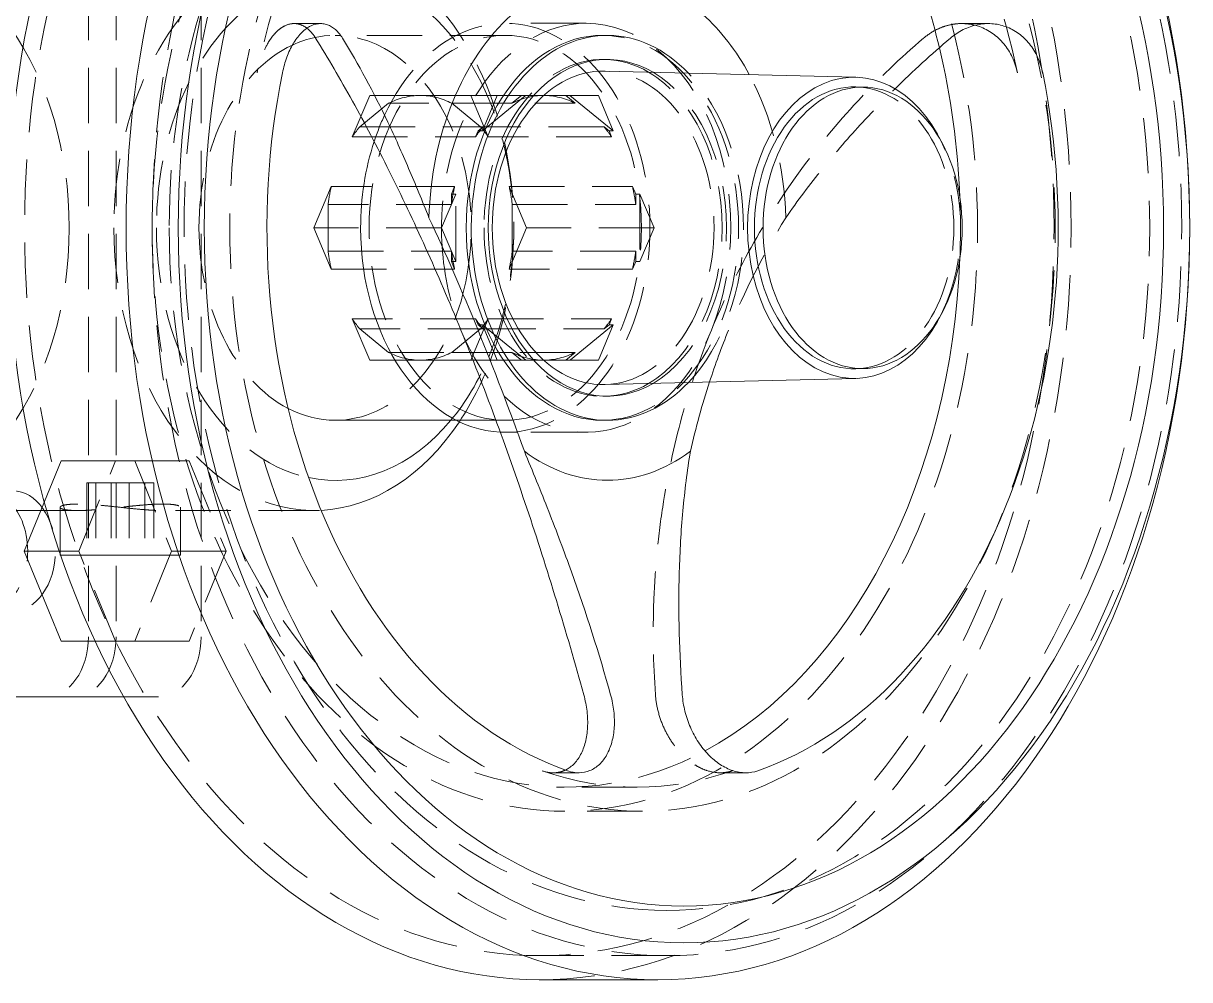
# Model space of a CAD drawing. Header units: millimetres. Extents: x -46397 to 283259, y -8690 to 23983.
# Drawn here: x 128397.1 to 128502.4, y 6666.2 to 6752.6 of the extents above; entities that cross this region are included whole.
import ezdxf

# ---------------------------------------------------------------- set-up
doc = ezdxf.new("R2010")
doc.units = ezdxf.units.MM
doc.linetypes.add('HIDDENX2', pattern=[0.75, 0.5, -0.25])

# ---------------------------------------------------------------- blocks, each defined once
blk = doc.blocks.new('q kjekjas ad')
at = {"color": 1, "linetype": 'HIDDENX2', "lineweight": 0, "ltscale": 10, "extrusion": (0, 1, 0)}
for p, q in [((-4345.15820148043, 1523.470771805252), (-4345.157859513944, 1449.55772832653)), ((-4342.660269916436, 1523.470794919143), (-4342.65992794995, 1449.557751440414)), ((-4334.974326642609, 1523.470866038791), (-4334.973984676151, 1449.557822560062)), ((-4326.571559176198, 1504.97176214397), (-4324.175213789596, 1504.971784317859)), ((-4300.191061297199, 1504.993204392238), (-4307.497079439374, 1504.993136788107)), ((-4266.260389797157, 1504.971762143839), (-4263.864041710884, 1504.97178431775)), ((-4322.373748560727, 1503.906042609335), (-4322.868955929182, 1503.906038027082)), ((-4307.497069381556, 1503.906180266385), (-4322.373651554983, 1503.906042610237)), ((-4298.273917337297, 1501.732352566527), (-4298.658214500989, 1501.732349010541)), ((-4319.746183032898, 1498.471326538383), (-4321.322498878842, 1494.734829851324)), ((-4308.217268122185, 1498.471433217856), (-4319.746183032898, 1498.471326538376)), ((-4310.619631063222, 1498.471326538383), (-4319.746183032898, 1498.471326538383)), ((-4304.03828930101, 1498.471429661877), (-4315.182962366176, 1498.471326538122)), ((-4299.090716152481, 1498.471433217856), (-4310.619631063222, 1498.471326538376)), ((-4309.043280642683, 1494.734829851317), (-4310.619631063222, 1498.471326538383)), ((-4309.565793747694, 1495.274890123321), (-4308.217268122185, 1498.471433217856)), ((-4309.565793747694, 1495.274890123328), (-4305.650858775538, 1498.471433217856)), ((-4308.217268122185, 1498.471433217856), (-4305.650858775538, 1498.471433217856)), ((-4306.035155939229, 1498.471429661877), (-4306.898755950417, 1497.766300541749)), ((-4305.650858775538, 1498.471433217856), (-4306.035155939229, 1498.471429661877)), ((-4306.035155939229, 1498.471429661877), (-4302.04142266282, 1498.471429661877)), ((-4302.04142266282, 1498.471429661877), (-4301.657125499129, 1498.471433217856)), ((-4301.177816126932, 1497.766300541749), (-4302.04142266282, 1498.471429661877)), ((-4301.657125499129, 1498.471433217856), (-4299.090716152481, 1498.471433217856)), ((-4301.657125499129, 1498.471433217856), (-4297.742160948692, 1495.274890123328)), ((-4299.090716152481, 1498.471433217856), (-4297.742160948692, 1495.274890123328)), ((-4320.642701713805, 1495.643846962834), (-4318.043373697466, 1497.766197418256)), ((-4306.898755950417, 1497.766300541749), (-4318.043373697466, 1497.766197418256)), ((-4312.322433873953, 1497.766197418256), (-4301.177816126932, 1497.766300541749)), ((-4312.322433873953, 1497.766197418256), (-4309.723086219019, 1495.643846962834)), ((-4320.642701713805, 1495.643846962834), (-4309.498083966784, 1495.643950086327)), ((-4310.177881131793, 1494.734932974825), (-4309.950090911385, 1495.274886567342)), ((-4309.498083966784, 1495.643950086327), (-4309.950090911385, 1495.274886567342)), ((-4309.950090911385, 1495.274886567342), (-4309.565793747694, 1495.274890123321)), ((-4298.578468471998, 1495.643950086327), (-4309.723086219019, 1495.643846962834)), ((-4298.126458112383, 1495.274886567342), (-4298.578468472027, 1495.643950086327)), ((-4297.742160948692, 1495.274890123328), (-4298.126458112383, 1495.274886567349)), ((-4298.126458112383, 1495.274886567342), (-4297.898662895663, 1494.734932974832)), ((-4321.322498878842, 1494.734829851324), (-4310.177881131793, 1494.734932974818)), ((-4297.898662895663, 1494.734932974818), (-4309.043280642683, 1494.734829851324)), ((-4323.213964976487, 1490.251301486234), (-4324.790280822432, 1486.514804799175)), ((-4312.069347229466, 1490.251404609728), (-4323.213964976487, 1490.251301486227)), ((-4312.35852575794, 1489.565936264975), (-4312.069347229466, 1490.25140460972)), ((-4307.151773057994, 1490.251301486227), (-4296.007155310974, 1490.251404609728)), ((-4305.575422637485, 1486.514804799175), (-4307.151773058024, 1490.251301486234)), ((-4296.007155310974, 1490.251404609713), (-4295.717970439669, 1489.565936264975)), ((-4313.261365911691, 1486.514911478655), (-4311.974228594278, 1489.565939820954)), ((-4311.974228594278, 1489.565939820961), (-4312.358525757969, 1489.565936264975)), ((-4312.358525757969, 1489.565936264975), (-4312.358521461341, 1488.63725837809)), ((-4311.974200362456, 1483.463883136355), (-4311.974228594278, 1489.565939820954)), ((-4295.717970439669, 1489.565936264975), (-4295.333673275978, 1489.565939820961)), ((-4295.717966143071, 1488.63725837809), (-4295.717970439669, 1489.565936264975)), ((-4295.333673275978, 1489.565939820961), (-4294.046507726744, 1486.514911478655)), ((-4295.333673275978, 1489.565939820961), (-4295.333645044186, 1483.463883136348)), ((-4312.358521461341, 1488.637258378098), (-4323.503139208362, 1488.637155254597)), ((-4323.503119569825, 1484.392454343761), (-4323.503139208362, 1488.637155254604)), ((-4306.862583890092, 1488.637155254597), (-4295.717966143071, 1488.637258378098)), ((-4306.862583890092, 1488.637155254597), (-4306.862564251525, 1484.392454343753)), ((-4313.261365911691, 1486.514911478655), (-4324.790280822403, 1486.514804799175)), ((-4324.790280822432, 1486.514804799175), (-4323.213930401922, 1482.778308112131)), ((-4311.974200362456, 1483.463883136355), (-4313.26136591172, 1486.514911478655)), ((-4307.151738483401, 1482.778308112131), (-4305.575422637485, 1486.514804799175)), ((-4294.046507726744, 1486.514911478655), (-4305.575422637485, 1486.514804799175)), ((-4294.046507726744, 1486.514911478655), (-4295.333645044186, 1483.463883136348)), ((-4323.503119569825, 1484.392454343753), (-4312.358501822775, 1484.392557467247)), ((-4312.358501822775, 1484.392557467247), (-4312.358497526147, 1483.463879580369)), ((-4295.717946504505, 1484.392557467247), (-4306.862564251525, 1484.392454343753)), ((-4295.717942207877, 1483.463879580362), (-4295.717946504505, 1484.392557467247)), ((-4323.213930401922, 1482.778308112123), (-4312.069312654872, 1482.778411235624)), ((-4312.358497526147, 1483.463879580369), (-4311.974200362456, 1483.463883136355)), ((-4312.069312654872, 1482.778411235609), (-4312.358497526147, 1483.463879580369)), ((-4296.00712073638, 1482.778411235617), (-4307.151738483401, 1482.778308112116)), ((-4295.717942207877, 1483.463879580362), (-4296.00712073638, 1482.778411235609)), ((-4295.333645044186, 1483.463883136355), (-4295.717942207877, 1483.463879580369)), ((-4310.177805070183, 1478.294882870512), (-4321.322422817204, 1478.294779747019)), ((-4321.322422817204, 1478.294779747011), (-4319.746072396665, 1474.558283059974)), ((-4310.61952042699, 1474.558283059974), (-4309.043204581074, 1478.294779747011)), ((-4309.950009853434, 1477.75492927801), (-4310.177805070183, 1478.294882870527)), ((-4309.043204581074, 1478.294779747026), (-4297.898586834053, 1478.294882870519)), ((-4297.898586834024, 1478.294882870527), (-4298.126377054461, 1477.75492927801)), ((-4309.497999493818, 1477.385865759017), (-4320.642617240868, 1477.385762635517)), ((-4318.043269585964, 1475.263412180095), (-4320.642617240868, 1477.385762635517)), ((-4309.723001746082, 1477.385762635524), (-4312.322329762421, 1475.263412180102)), ((-4309.565712689742, 1477.754932833981), (-4309.950009853434, 1477.754929278002)), ((-4309.950009853434, 1477.75492927801), (-4309.497999493818, 1477.385865759017)), ((-4309.723001746082, 1477.385762635517), (-4298.578383999062, 1477.385865759017)), ((-4308.217157485953, 1474.558389739446), (-4309.565712689742, 1477.754932833981)), ((-4305.650748139306, 1474.558389739446), (-4309.565712689742, 1477.754932833981)), ((-4297.74207989077, 1477.754932833988), (-4301.657014862925, 1474.558389739446)), ((-4297.74207989077, 1477.754932833988), (-4299.090605516278, 1474.558389739446)), ((-4298.578383999062, 1477.385865759017), (-4298.126377054461, 1477.75492927801)), ((-4298.126377054461, 1477.75492927801), (-4297.74207989077, 1477.754932833988)), ((-4318.043269585964, 1475.263412180095), (-4306.898651838914, 1475.263515303595)), ((-4301.1777120154, 1475.263515303595), (-4312.322329762421, 1475.263412180095)), ((-4306.898651838914, 1475.263515303595), (-4306.035045302997, 1474.558386183468)), ((-4302.041312026617, 1474.558386183468), (-4301.177712015429, 1475.263515303595)), ((-4308.217157485953, 1474.558389739446), (-4319.746072396665, 1474.558283059967)), ((-4319.746072396665, 1474.558283059974), (-4310.61952042699, 1474.558283059974)), ((-4304.03812334672, 1474.558386183715), (-4315.182796411827, 1474.558283059967)), ((-4299.090605516278, 1474.558389739446), (-4310.61952042699, 1474.558283059967)), ((-4305.650748139306, 1474.558389739446), (-4308.217157485953, 1474.558389739446)), ((-4306.035045302997, 1474.558386183468), (-4305.650748139306, 1474.558389739446)), ((-4302.041312026617, 1474.55838618346), (-4306.035045302997, 1474.55838618346)), ((-4301.657014862925, 1474.558389739446), (-4302.041312026617, 1474.558386183468)), ((-4299.090605516278, 1474.558389739446), (-4301.657014862925, 1474.558389739446)), ((-4298.273635717836, 1471.297569958289), (-4298.657932881528, 1471.297566402303)), ((-4306.395347787271, 1468.036625240929), (-4307.496737472917, 1468.036615049539)), ((-4300.190719330712, 1468.036682653663), (-4306.395261917933, 1468.036625241723)), ((-4342.706214808975, 1465.460041989783), (-4347.625218504196, 1465.459996473212)), ((-4347.625218504225, 1465.459996473204), (-4340.968996376905, 1465.459996473204)), ((-4346.03428815573, 1457.307868076692), (-4342.706214808975, 1465.460041989783)), ((-4342.706214808975, 1465.460041989783), (-4336.049992681656, 1465.460041989783)), ((-4336.049992681656, 1465.460041989783), (-4340.968996376905, 1465.459996473212)), ((-4340.968996376905, 1465.459996473204), (-4337.640847596369, 1457.307822560113)), ((-4336.049992681656, 1465.460041989783), (-4332.721843901119, 1457.307868076692)), ((-4345.306551330083, 1463.47105806147), (-4344.49443586616, 1463.471075841386)), ((-4343.087810620986, 1463.47105806147), (-4345.306551330083, 1463.47105806147)), ((-4345.306551330083, 1463.47105806147), (-4345.30652115657, 1456.949318930994)), ((-4344.49443586616, 1463.471075841393), (-4341.463579693169, 1463.471093621301)), ((-4344.49443586616, 1463.471075841393), (-4344.494405692647, 1456.949336710917)), ((-4340.056954447966, 1463.471075841393), (-4343.087810620986, 1463.471058061477)), ((-4343.087810620986, 1463.47105806147), (-4343.087780447473, 1456.949318930994)), ((-4341.463579693169, 1463.471093621294), (-4341.463549519656, 1456.949354490818)), ((-4341.463579693169, 1463.471093621294), (-4339.244838984072, 1463.471093621294)), ((-4339.244838984072, 1463.471093621294), (-4340.056954447966, 1463.471075841386)), ((-4340.056954447966, 1463.471075841393), (-4340.056924274453, 1456.949336710917)), ((-4339.244838984072, 1463.471093621294), (-4339.244808810559, 1456.949354490818)), ((-4324.790044463036, 1460.971237639125), (-4338.432592242578, 1460.971111401755)), ((-4336.84090232692, 1461.261845018184), (-4336.84088237476, 1456.949361855499)), ((-4342.706139375194, 1449.155694163601), (-4346.03428815573, 1457.307868076692)), ((-4337.640847596369, 1457.307822560113), (-4340.968920943124, 1449.155648647014)), ((-4332.721843901119, 1457.307868076692), (-4337.640847596369, 1457.307822560113)), ((-4332.721843901119, 1457.307868076692), (-4336.049917247874, 1449.155694163594)), ((-4345.30652115657, 1456.949318930994), (-4344.494405692647, 1456.94933671091)), ((-4343.087780447444, 1456.949318930994), (-4345.306521156541, 1456.949318930994)), ((-4344.494405692647, 1456.94933671091), (-4341.463549519656, 1456.949354490825)), ((-4340.056924274453, 1456.94933671091), (-4343.087780447444, 1456.949318930994)), ((-4339.244808810559, 1456.949354490825), (-4341.463549519656, 1456.949354490825)), ((-4339.244808810559, 1456.949354490825), (-4340.056924274453, 1456.94933671091)), ((-4336.049917247874, 1449.155694163601), (-4342.706139375194, 1449.155694163601)), ((-4336.049917247874, 1449.155694163601), (-4340.968920943124, 1449.155648647022)), ((-4303.160058093577, 1437.273977270488), (-4300.86239589515, 1437.273998531244)), ((-4288.065653189668, 1437.273977269986), (-4285.767885508307, 1437.273998531717)), ((-4295.578559803282, 1435.971507937378), (-4302.11628047502, 1435.971447442476)), ((-4295.100630180707, 1433.797599316131), (-4302.116260359326, 1433.797534399026)), ((-4292.893007736711, 1420.754141481935), (-4304.421922647423, 1420.754034802456))]:
    blk.add_line(p, q, dxfattribs=at)
at = {"color": 2, "linetype": 'Continuous', "lineweight": 0, "ltscale": 10, "extrusion": (0, 1, 0)}
for p, q in [((-4322.373651554983, 1503.906042610237), (-4322.373748560727, 1503.906042609335)), ((-4298.273937452963, 1503.90626560997), (-4298.72570627305, 1503.906261429656)), ((-4275.81673443949, 1500.11902560114), (-4298.483364119631, 1500.678431042514)), ((-4275.059100391081, 1499.230497428471), (-4275.827460719214, 1499.249460324791)), ((-4308.869528495736, 1474.558341477968), (-4308.869712919724, 1474.558341476259)), ((-4275.058865075989, 1473.799854719095), (-4275.827225053072, 1473.780877603182)), ((-4275.816482680792, 1472.911312525488), (-4298.483102004422, 1472.351487606007)), ((-4307.496747530735, 1469.123571571254), (-4322.86863407839, 1469.12342933195)), ((-4298.273615602171, 1469.123656914846), (-4298.725384422258, 1469.123652734532)), ((-4306.395261917933, 1468.036625241723), (-4306.395347787271, 1468.036625240929)), ((-4350.953291850979, 1457.307822560113), (-4347.625218504196, 1465.459996473204)), ((-4346.118491737085, 1460.971040282508), (-4364.949098068726, 1460.970866038937)), ((-4347.710467544472, 1461.261789480646), (-4347.710447592341, 1456.949311566314)), ((-4346.03428815573, 1457.307868076692), (-4350.953291850979, 1457.307822560113)), ((-4347.625143070443, 1449.155648647014), (-4350.953291850979, 1457.307822560113)), ((-4342.706139375194, 1449.155694163601), (-4347.625143070443, 1449.155648647022)), ((-4340.968920943124, 1449.155648647014), (-4347.625143070443, 1449.155648647014)), ((-4349.000806006341, 1444.122945717791), (-4401.265220269415, 1444.122945717791)), ((-4346.502874442347, 1444.122968831682), (-4398.767288705421, 1444.122968831682)), ((-4338.81693116852, 1444.123039951337), (-4391.081345431594, 1444.123039951337)), ((-4349.000780861737, 1444.122945717907), (-4358.22391279033, 1444.122860374322)), ((-4338.816906023945, 1444.123039951446), (-4346.502849297744, 1444.122968831791)), ((-4293.709280386713, 1418.58022088516), (-4304.421902531758, 1418.580121759012))]:
    blk.add_line(p, q, dxfattribs=at)
at = {"color": 2, "linetype": 'Continuous', "lineweight": 0, "ltscale": 10}
for centre, major_axis, ratio, start_param, end_param in [((-4304.422531146614, 1486.51490436669), (-0.0006286148537314563, 67.93478260766828), 0.7071067811714504, 1.545626100413426e-15, 1.570789783786929), ((-4293.709909001569, 1486.515003492837), (0.0006286148552983904, -67.93478260767084), 0.707106781171449, -1.570802869802909, 4.712382437376677), ((-4291.356427581137, 1486.515025270099), (0.0005978171597160731, -64.60645726415213), 0.7071067811714491, -1.570802869802909, 4.712382437376677), ((-4291.356427581137, 1486.515025270099), (0.0005670194641337552, -61.27813192063342), 0.7071067811714491, -1.570802869802909, 4.712382437376677), ((-4298.273776527552, 1486.514961262415), (0.0002110804475847772, -22.81158959875256), 0.7071067811717408, -2.578136856220655, -1.610666434582089), ((-4298.273776527785, 1486.514961262343), (-0.0002110801748012036, 22.81158959885275), 0.7071067811764581, -0.9187853840559201, -0.5634688833778393), ((-4298.273776527552, 1486.514961262408), (-0.0001609253985561665, 17.39130434756359), 0.7071067811715184, -0.6372841854163083, 3.141586110581961), ((-4322.868795003422, 1486.514733679556), (-0.0001609261088924008, 17.3913043475233), 0.7071067811771111, 0.1470659226378302, 0.3189526560031577), ((-4298.725545347639, 1486.514957082101), (-0.000160925401052948, 17.39130434756227), 0.7071067811714598, 2.069428819559674e-13, 3.141586110582275), ((-4298.273776527552, 1486.514961262408), (-0.000140809728935487, 15.21739130411814), 0.7071067811714284, -0.3931291050656851, 1.570789783786824), ((-4302.116748164524, 1486.51492570257), (-0.000467689429365592, 50.54347826017788), 0.7071067811718525, -1.51741165535448, -1.242929291174159), ((-4298.658073691156, 1486.514957706473), (-0.0001408098766768618, 15.21739130407482), 0.7071067811697849, -0.3914263356644936, -0.01785809203801703), ((-4298.658073691244, 1486.514957706422), (-0.0001310775663597719, 14.16562986969363), 0.7071067811716554, -0.01745595141572132, 1.570789783786179), ((-4275.984541033482, 1486.515167509402), (-0.0001258985280978564, 13.60592941819576), 0.7071067811713728, -0.9805815234962107, 1.57078978378705), ((-4275.984541033482, 1486.515167509402), (-0.0001178510530542021, 12.73623174165032), 0.7071067811718167, -0.01745595141580747, 1.570789783785767), ((-4275.215946706099, 1486.515174621367), (0.0001176754752392663, -12.71725884498736), 0.7071067811714491, -1.570802869802909, 4.712382437376677), ((-4307.496317249082, 1486.514281101176), (0.0001192812960377765, -18.47934187923233), 0.7071046530675179, -2.153502962765334, -2.153462200834943), ((-4307.496908456116, 1486.514875918838), (0.0001709832602854178, -18.47826086923901), 0.707106781173375, -2.006517652018377, -1.570802869803195), ((-4304.422531146614, 1486.51490436669), (0.000628614867879115, -67.93478260766851), 0.7071067811714112, -1.570802869803066, -6.705747068735946e-14), ((-4307.496908456145, 1486.514875918823), (0.0001709832473974803, -18.47826086928601), 0.7071067811714111, -1.570802869803266, -0.03459937701994664), ((-4298.273776527582, 1486.514961262415), (0.0001408097369902484, -15.21739130411853), 0.7071067811710732, -1.570802869803226, 0.3931291050658179), ((-4298.658073691244, 1486.514957706429), (0.0001310775533847946, -14.16562986969185), 0.7071067811714111, -1.570802869802577, 0.01745595141553746), ((-4275.984541033482, 1486.515167509402), (0.0001258985375987884, -13.60592941819556), 0.7071067811714113, -1.570802869803238, 0.9805815234921851), ((-4275.984541033482, 1486.515167509409), (0.0001178510256601101, -12.73623174164868), 0.7071067811718155, -1.570802869802223, 0.01745595141523459), ((-4300.194187569345, 1486.514517001939), (-13.00874947754751, -1.678561302076506), 9.78275499566146e-06, -6.259435663125146e-07, 2.727229290323941e-05), ((-4302.116748164466, 1486.514925702584), (0.0004676894632975604, -50.5434782601003), 0.7071067811716892, 0.3621576397684056, 1.517411655355085), ((-4322.815271543659, 1486.510193874208), (11.49496685489158, -5.972373044509763), 6.801360104109346e-06, 1.563463447064456e-06, 2.301470703711214e-05), ((-4322.8815734339, 1486.525507259772), (13.89174182727215, -11.66332646634545), 2.745072184792134e-06, 8.518940874505069e-07, 1.063954116633489e-05), ((-4324.991974793142, 1486.535232699571), (16.14306050264962, -12.02961713202542), 3.127414381988662e-06, 8.998573780102425e-07, 1.175922376780322e-05), ((-4298.658073691215, 1486.5149577064), (0.0001408096742931964, -15.21739130408899), 0.7071067811707759, 0.01785809203947121, 0.3914263356614781), ((-4298.273776527523, 1486.514961262394), (0.0001609253315998641, -17.39130434754288), 0.7071067811708882, -6.543005630632592e-06, 0.6372841854201351), ((-4300.200901435805, 1486.514267220547), (0.01610104948734481, -18.47743734419703), 0.7068090257452164, -0.6046082388786704, -0.6045622999251584), ((-4322.868795003742, 1486.514733679498), (0.0001609253425196577, -17.39130434754193), 0.707106781171718, -0.35222110580718, 2.59059440566034e-12), ((-4322.868795003771, 1486.514733679534), (0.0002112146266766146, -22.82608695619185), 0.7071067811716105, -0.1489508395620556, 0.7045474184515992), ((-4324.790280822257, 1486.514715899626), (0.0002363592414218463, -25.54347826049473), 0.707106781171917, 0.0363703367093864, 0.8149037413705881), ((-4298.725464884948, 1486.570979710516), (-1.279893962728552e-12, -17.44732697635119), 1.152937380029167e-06, 6.571413783657553e-08, 6.587713063933292e-06), ((-4298.273776527552, 1486.514961262415), (0.0002110804303772085, -22.81158959876027), 0.7071067811715821, -0.4837417538266386, 0.4837286678114744)]:
    blk.add_ellipse(centre, major_axis=major_axis, ratio=ratio, start_param=start_param, end_param=end_param, dxfattribs=at)
at = {"color": 1, "linetype": 'HIDDENX2', "lineweight": 0, "ltscale": 10}
for centre, major_axis, ratio, start_param, end_param in [((-4304.422531146614, 1486.51490436669), (0.0006286148563038956, -67.93478260767192), 0.7071067811714659, -5.329070518200751e-14, 3.14159265358974), ((-4304.422531146614, 1486.51490436669), (0.0006084991799288422, -65.76086956422536), 0.7071067811714493, -1.570802869802909, 4.712382437376677), ((-4292.893616235902, 1486.515011046169), (0.0006084991799288422, -65.76086956422536), 0.7071067811714493, -1.570802869802909, 4.712382437376677), ((-4292.893616235902, 1486.515011046169), (0.0005707182604582499, -61.67786304708815), 0.7071067811714489, -1.570802869802909, 4.712382437376677), ((-4302.116748164466, 1486.514925702584), (0.0004878051277115513, -52.71739130355257), 0.7071067811714492, -1.570802869802909, 4.712382437376677), ((-4302.116748164466, 1486.514925702591), (-0.0004676894486577154, 50.54347826010584), 0.7071067811714644, -0.1238477329692742, 1.570789783786973), ((-4295.101117985818, 1486.514990619689), (0.0004878051277115513, -52.71739130355257), 0.7071067811714492, -1.570802869802909, 4.712382437376677), ((-4295.57902749264, 1486.514986197479), (0.000467689525052606, -50.54347826013867), 0.7071067811727412, -2.337260033279335, -1.851543243023027), ((-4295.579027492873, 1486.514986197471), (-0.0004676893433259721, 50.54347826013663), 0.7071067811734508, -1.290062482080161, -0.938173061928363), ((-4324.790280822228, 1486.514715899611), (-0.0002363591781193719, 25.54347826048386), 0.7071067811712475, -2.060245354674338, 1.570789783787129), ((-4322.868795003771, 1486.51473367952), (-0.0002112145951036481, 22.82608695617764), 0.707106781171535, -2.106550859799407, 1.570789783786731), ((-4302.116748163797, 1486.514925702613), (-0.000467689990269804, 50.54347826005079), 0.7071067811603009, -1.242929291182026, -1.056745617943627), ((-4307.496908456116, 1486.514875918823), (0.0001709832345084261, -18.47826086928509), 0.7071067811714247, -0.03459937701935356, 4.129680362891531), ((-4322.868795003771, 1486.51473367952), (-0.0001609254027319373, 17.39130434756434), 0.7071067811711674, -1.921606238450096, 0.1470659226669393), ((-4300.190890313941, 1486.514943522947), (-0.0001709832407112574, 18.47826086928682), 0.7071067811714961, -6.543007913251131e-06, 1.661778149248852), ((-4300.190890313941, 1486.514943522947), (-0.0001709832420644375, 18.47826086928623), 0.7071067811714112, -2.094401645401264, -6.543008106429937e-06), ((-4307.496908456145, 1486.514875918831), (0.0001609254029563881, -17.39130434756374), 0.7071067811714492, -1.570802869802909, 4.712382437376677), ((-4298.725545347639, 1486.514957082094), (0.0001609254023391678, -17.39130434756408), 0.7071067811715086, -7.283063041541027e-13, 3.141592653589065), ((-4322.868795003771, 1486.514733679527), (-0.0001609253967780333, 17.39130434755853), 0.7071067811711832, 0.3189526560318799, 1.570789783787343), ((-4298.658073691244, 1486.514957706429), (-0.0001408097233645544, 15.21739130411819), 0.707106781171403, -0.01785809203120348, 1.570789783787081), ((-4298.658073691244, 1486.514957706429), (0.0001310775652347274, -14.16562986968965), 0.7071067811715631, 0.01745595141507299, 3.124136702173868), ((-4298.658073691244, 1486.514957706429), (0.0001408097274544495, -15.21739130411753), 0.7071067811719065, 0.3914263356585007, 2.750166317933107), ((-4298.273776527582, 1486.514961262408), (-0.0001408097308530643, 15.21739130411807), 0.7071067811718599, -2.748463548523778, -0.3931291050659107), ((-4298.273776527552, 1486.514961262408), (-0.0001609253976670999, 17.39130434756452), 0.7071067811712756, -2.504308468172627, -0.6372841854164568), ((-4298.273776527611, 1486.514961262408), (-0.0002110804369048758, 22.81158959877274), 0.7071067811728641, -1.530939305023429, -0.9187853840650816), ((-4315.182851730002, 1486.514804799175), (-0.0001106360947324243, 11.95652173895051), 0.7071067811697467, -6.543000933056931e-06, 0.3451409388535571), ((-4315.182851730002, 1486.514804799175), (-0.0001106361046439019, 11.95652173895043), 0.7071067811729849, -0.3451540248560079, -6.543001517533842e-06), ((-4304.038233982981, 1486.514907922676), (-0.0001106360947324243, 11.95652173895051), 0.7071067811697467, -6.543000933056931e-06, 0.3451409388535571), ((-4304.038233982981, 1486.514907922676), (-0.0001106361046439019, 11.95652173895043), 0.7071067811729849, -0.3451540248560079, -6.543001517533842e-06), ((-4275.984541033482, 1486.515167509409), (0.0001178510386987963, -12.73623174165021), 0.7071067811712617, 0.01745595141450612, 3.124136702174627), ((-4307.496908454952, 1486.514875918852), (0.0001709844076920319, -18.47826086923298), 0.7071067812292519, -2.15346418001795, -2.006517652061371), ((-4315.182851730991, 1486.514804799524), (0.0001106350643302889, -11.95652173846529), 0.7071067811233387, -2.439549127190377, -2.32883400177782), ((-4304.038233983854, 1486.514907922829), (0.0001106350643329535, -11.95652173872549), 0.7071067811233387, -2.439549127189863, -2.328834001780685), ((-4315.182851730526, 1486.514804799524), (-0.0001106350634767495, 11.95652173846528), 0.7071067812194848, -0.8127717376919916, -0.7020566122794346), ((-4304.038233983505, 1486.514907922981), (-0.0001106350634758613, 11.95652173851461), 0.707106781219485, -0.812771737689399, -0.7020566122791272), ((-4275.984541033482, 1486.515167509402), (-0.0001258985297125648, 13.60592941818705), 0.7071067811714453, -2.16101113009762, -0.9805815234958983), ((-4315.182851730031, 1486.514804799204), (0.0001106362142442308, -11.95652173885395), 0.7071067811697818, -1.888633938212176, -1.749254163545924), ((-4304.038233982894, 1486.514907922654), (0.000110636214245563, -11.95652173899953), 0.7071067811697818, -1.888633938211211, -1.749254163547435), ((-4315.182851729915, 1486.514804799204), (-0.0001106362138090233, 11.95652173885382), 0.707106781173036, -1.392351576059837, -1.252971801393585), ((-4304.038233982894, 1486.51490792269), (-0.0001106362138101335, 11.95652173888733), 0.707106781173036, -1.392351576059722, -1.252971801395304), ((-4302.116748164495, 1486.514925702599), (-0.0004676894563562239, 50.54347826056658), 0.7071067811659545, -1.624180998234516, -1.517411655355917), ((-4324.790280822228, 1486.514715899611), (0.0002363591881084649, -25.5434782604822), 0.70710678117121, -1.57080286980305, 0.03637033671081036), ((-4322.868795003771, 1486.51473367952), (0.0002112145920925858, -22.82608695617962), 0.7071067811716366, -1.570802869802931, -0.1489508395613153), ((-4302.116748164466, 1486.514925702584), (0.0004676894514602896, -50.54347826010861), 0.7071067811714115, -1.570802869802897, 0.3621576397685988), ((-4322.868795003771, 1486.514733679513), (0.0001609254063766455, -17.39130434755806), 0.7071067811714111, -1.570802869803362, -0.3522211058092575), ((-4298.658073691244, 1486.514957706422), (0.0001408097279549659, -15.21739130411853), 0.7071067811714111, -1.570802869803046, 0.0178580920373026), ((-4300.190890314057, 1486.514943522947), (0.0001709832973186832, -18.47826086927252), 0.7071067811668382, -1.479786613192891, -1.047204094206729), ((-4315.18285173006, 1486.514804799132), (0.0001106362138088013, -11.95652173876076), 0.7071067811730359, -1.392351576060133, -1.252971801393903), ((-4304.038233983185, 1486.514907922574), (0.0001106362138063588, -11.95652173854375), 0.707106781173036, -1.392351576061343, -1.252971801391137), ((-4315.182851729798, 1486.514804799132), (-0.0001106362142464512, 11.95652173876078), 0.7071067811697819, -1.888633938211857, -1.749254163545627), ((-4304.038233982603, 1486.514907922574), (-0.0001106362142402339, 11.95652173854379), 0.7071067811697818, -1.888633938214623, -1.749254163544417), ((-4322.868795003771, 1486.51473367952), (0.0001609254036253876, -17.39130434756408), 0.7071067811716754, 1.203525222454884e-15, 1.219964980049427), ((-4315.182851729536, 1486.514804798557), (0.0001106350634740849, -11.95652173809477), 0.7071067812194848, -0.812771737692195, -0.7020566122781426), ((-4304.038233982137, 1486.514907922639), (0.0001106350634767494, -11.95652173888504), 0.7071067812194847, -0.8127717376889834, -0.702056612280422), ((-4315.182851728721, 1486.514804798557), (-0.0001106350643285126, 11.95652173809486), 0.7071067811233388, -2.439549127191678, -2.328834001777625), ((-4304.038233982079, 1486.514907922639), (-0.0001106350643311771, 11.95652173888507), 0.7071067811233387, -2.439549127189391, -2.328834001780829), ((-4300.190890313912, 1486.514943522932), (0.0001709831717278121, -18.47826086926453), 0.7071067811735485, -1.047204094202471, -0.6039987458591842), ((-4300.190890313941, 1486.514943522947), (0.0001709832364005237, -18.4782608692842), 0.7071067811714338, -0.6039528089382262, 1.047191008188871), ((-4315.182851729885, 1486.514804799175), (0.0001106361046439019, -11.95652173895043), 0.7071067811729849, -0.3451540248560079, -6.543001517533842e-06), ((-4315.182851729885, 1486.514804799175), (0.0001106360947324243, -11.95652173895051), 0.7071067811697467, -6.543000933056931e-06, 0.3451409388535571), ((-4304.038233982865, 1486.514907922676), (0.0001106361046439019, -11.95652173895043), 0.7071067811729849, -0.3451540248560079, -6.543001517533842e-06), ((-4304.038233982865, 1486.514907922676), (0.0001106360947324243, -11.95652173895051), 0.7071067811697467, -6.543000933056931e-06, 0.3451409388535571), ((-4322.868795003829, 1486.51473367952), (-0.0002112146761357181, 22.82608695617805), 0.7071067811731172, -2.437045235139413, -2.106560656498363), ((-4324.790280822286, 1486.514715899604), (-0.0002363592708327644, 25.54347826047626), 0.707106781174493, -2.326688912219816, -2.060256233102931), ((-4351.983012997487, 1457.307751440458), (5.028918842387127e-05, -5.434782608613668), 0.7071067811714491, 1.570789783786884, 7.85397509096647), ((-4295.579027492699, 1486.514986197508), (0.000467689429246576, -50.54347826012257), 0.7071067811713883, -0.2428649308848492, 0.2428518448694713)]:
    blk.add_ellipse(centre, major_axis=major_axis, ratio=ratio, start_param=start_param, end_param=end_param, dxfattribs=at)
at = {"color": 1, "linetype": 'HIDDENX2', "lineweight": 0, "ltscale": 10, "extrusion": (0, 0, -1)}
for centre, major_axis, ratio, start_param, end_param in [((-4364.949334427918, 1486.514344299423), (-0.0002363591791790245, 25.54347826048617), 0.7071067811713054, -4.298783551348606e-13, 1.570802869802016), ((-4364.949334427918, 1486.51434429943), (0.000236359199139082, -25.54347826048402), 0.7071067811716124, -1.570789783786509, -1.665334536937735e-14), ((-4354.480944561452, 1457.307728326574), (5.028919294791656e-05, -5.434782608613876), 0.7071067811711972, -2.359016378233317, 0.7882331371481865), ((-4342.275664983521, 1456.94933671091), (-5.43478260882549, -2.514459225006276e-05), 4.626605544343317e-06, 0.1194315292485045, 0.7853981634747955), ((-4342.27566498355, 1456.94933671091), (5.434782608788778, 2.514459456396192e-05), 4.626605399591163e-06, -2.356194490181695, 3.022157961635316), ((-4349.000831150945, 1449.557728326523), (5.028919555676042e-05, -5.434782608616099), 0.7071067811723579, -1.570789783785622, -0.002909947531795076), ((-4346.502899586951, 1449.557751440407), (5.028919765977153e-05, -5.434782608614279), 0.7071067811723581, -1.570789783785683, 6.543009213544337e-06), ((-4338.816956313123, 1449.557822560062), (5.028919765977153e-05, -5.434782608614279), 0.7071067811723581, -1.570789783785683, 6.543009213544337e-06)]:
    blk.add_ellipse(centre, major_axis=major_axis, ratio=ratio, start_param=start_param, end_param=end_param, dxfattribs=at)
at = {"color": 2, "linetype": 'Continuous', "lineweight": 0, "ltscale": 10, "extrusion": (0, 0, -1)}
for major_axis, ratio, start_param, end_param in [((0.0004676894591995051, -50.54347826010626), 0.7071067811713141, 0.2428649308853118, 1.851543243021925), ((0.0004676894558368616, -50.54347826010763), 0.707106781171547, -1.851530171507886, -0.2428518448691765)]:
    blk.add_ellipse((-4293.286815411877, 1486.515007407812), major_axis=major_axis, ratio=ratio, start_param=start_param, end_param=end_param, dxfattribs=at)
at = {"color": 2, "linetype": 'Continuous', "lineweight": 0, "ltscale": 10, "extrusion": (0, 0, -0.9999999999999998)}
blk.add_ellipse((-4342.275664982968, 1456.949336710968), major_axis=(-5.434782609380801, -2.514465475341124e-05), ratio=4.626605895771309e-06, start_param=-0.1194346918553491, end_param=0.1194315292502512, dxfattribs=at)
at = {"color": 2, "linetype": 'Continuous', "lineweight": 0, "ltscale": 10, "extrusion": (0, 0, -0.9999999999999997)}
blk.add_ellipse((-4349.000830201723, 1449.557729159278), major_axis=(4.838879060455741e-05, -5.434783441381643), ratio=0.707106781172541, start_param=-0.002910194601137839, end_param=6.295492381009574e-06, dxfattribs=at)
at = {"color": 1, "linetype": 'HIDDENX2', "lineweight": 0, "ltscale": 10}
for points, knots in [([(-4325.414231891511, 1504.551730540588), (-4325.596276404132, 1504.691142577336), (-4325.787868775922, 1504.797758669229), (-4326.108050126524, 1504.912869228952), (-4326.235568438657, 1504.943421790704), (-4326.494491050049, 1504.975010445043), (-4326.62672526922, 1504.975928138745), (-4327.023229817773, 1504.932814406951), (-4327.284952011978, 1504.844707847376), (-4327.673663857597, 1504.623387611646), (-4327.803480414121, 1504.533780897131), (-4328.056140315864, 1504.327311756257), (-4328.179109920893, 1504.210655846859), (-4328.418428516074, 1503.950854146526), (-4328.534777944704, 1503.807710227542), (-4328.760654083831, 1503.494076311639), (-4328.870685317583, 1503.322475267618), (-4329.181149303331, 1502.779738173049), (-4329.365092413005, 1502.377920415543), (-4329.605396123719, 1501.713273376758), (-4329.679046957812, 1501.482154586178), (-4329.810529789713, 1501.009954250017), (-4329.868833796325, 1500.767621140549), (-4329.919542071031, 1500.518921773255)], [0.001724468971801297, 0.001724468971801297, 0.001724468971801297, 0.001724468971801297, 0.002814450689133469, 0.002814450689133469, 0.003517998777399821, 0.003517998777399821, 0.004221546865666173, 0.004221546865666173, 0.005628643042198916, 0.005628643042198916, 0.006332191130465278, 0.006332191130465278, 0.007035739218731638, 0.007035739218731638, 0.007739287306997998, 0.007739287306997998, 0.008442835395264359, 0.008442835395264359, 0.009849931571797095, 0.009849931571797095, 0.01055347966006346, 0.01055347966006346, 0.01125702774832983, 0.01125702774832983, 0.01125702774832983, 0.01125702774832983]), ([(-4265.060850607551, 1504.81967953936), (-4265.350481219532, 1504.894710579531), (-4265.644448212901, 1504.941625669337), (-4266.161724800419, 1504.97576466982), (-4266.384574112977, 1504.975195530526), (-4266.82692676282, 1504.943775144427), (-4267.046131962852, 1504.913192180531), (-4267.480710450822, 1504.823127743417), (-4267.696083542512, 1504.76364475763), (-4268.122940185276, 1504.615348350409), (-4268.335504006303, 1504.525880302797), (-4268.953377334459, 1504.218342398119), (-4269.342469054624, 1503.961222696693), (-4269.708021932456, 1503.65034532392)], [0.00608039790381114, 0.00608039790381114, 0.00608039790381114, 0.00608039790381114, 0.007038072936491614, 0.007038072936491614, 0.007741859715026335, 0.007741859715026335, 0.008445646493561056, 0.008445646493561056, 0.009149433272095777, 0.009149433272095777, 0.0098532200506305, 0.0098532200506305, 0.01126079360769996, 0.01126079360769996, 0.01126079360769996, 0.01126079360769996]), ([(-4269.708021932456, 1503.65034532392), (-4271.814014213101, 1501.859344932571), (-4273.794761471887, 1499.965376177141), (-4277.509048864158, 1495.971908325802), (-4279.242599736433, 1493.872423085413), (-4282.458402495773, 1489.462836248436), (-4283.94070312957, 1487.152776890143), (-4286.641721644992, 1482.310668844228), (-4287.83523792951, 1479.823389729856), (-4288.875269951706, 1477.275813088112)], [2.58522515676251e-07, 2.58522515676251e-07, 2.58522515676251e-07, 2.58522515676251e-07, 0.008109401784092722, 0.008109401784092722, 0.01621854504566977, 0.01621854504566977, 0.02432768830724681, 0.02432768830724681, 0.03243683156882386, 0.03243683156882386, 0.03243683156882386, 0.03243683156882386]), ([(-4282.156365645555, 1487.42407171899), (-4281.097210307955, 1488.960107241619), (-4279.97965795768, 1490.44517437218), (-4277.654235572292, 1493.323585328922), (-4276.446155354439, 1494.716843852912), (-4274.250321629748, 1497.094718086068), (-4273.278921207879, 1498.097694742944), (-4272.286482834432, 1499.075787988775)], [1.232249327257819e-06, 1.232249327257819e-06, 1.232249327257819e-06, 1.232249327257819e-06, 0.005373279014266883, 0.005373279014266883, 0.01074532577920651, 0.01074532577920651, 0.01483675475374367, 0.01483675475374367, 0.01483675475374367, 0.01483675475374367]), ([(-4289.04854872197, 1472.58450418232), (-4288.530526040588, 1474.173970769771), (-4286.646129301429, 1479.313172218608), (-4284.171970913914, 1484.176991555818), (-4282.156365645555, 1487.42407171899)], [0.006309487299534567, 0.006309487299534567, 0.006309487299534567, 0.006309487299534567, 0.01121163039398826, 0.02242095294759181, 0.02242095294759181, 0.02242095294759181, 0.02242095294759181]), ([(-4288.875269951706, 1477.275813088112), (-4289.913751872518, 1474.732033446897), (-4290.799873644253, 1472.126870050583), (-4292.268755155383, 1466.79458684491), (-4292.851528607338, 1464.067470478374), (-4293.492026950931, 1459.883464578495), (-4293.66517765107, 1458.481335690652), (-4293.931246625114, 1455.671115278761), (-4294.024378025002, 1454.261637856485), (-4294.185791823751, 1450.020507253284), (-4294.13637381859, 1447.176173612206), (-4293.930992809794, 1444.315754193049)], [0.03243683156882386, 0.03243683156882386, 0.03243683156882386, 0.03243683156882386, 0.04053388866947725, 0.04053388866947725, 0.04863094577013063, 0.04863094577013063, 0.05267947432045733, 0.05267947432045733, 0.05672800287078403, 0.05672800287078403, 0.06482505997143742, 0.06482505997143742, 0.06482505997143742, 0.06482505997143742]), ([(-4346.11865793349, 1461.555939964841), (-4345.863990468788, 1461.555942321334), (-4345.588665792369, 1461.548152254167), (-4344.998485764168, 1461.518568430685), (-4344.67979121118, 1461.496417666225), (-4344.021657854988, 1461.44168794281), (-4343.683153154474, 1461.409336252014), (-4342.987144222483, 1461.338468410358), (-4342.628416636086, 1461.299794698985), (-4341.921666546812, 1461.223746406285), (-4341.569864917983, 1461.185976699184), (-4340.869064372469, 1461.11522093667), (-4340.527608836943, 1461.08305958542), (-4340.037092880259, 1461.042928891373), (-4339.876731028169, 1461.030851365402), (-4339.562398517766, 1461.009683088843), (-4339.407570717682, 1461.000555702289), (-4338.961013012915, 1460.978623677016), (-4338.686598769273, 1460.971156977168), (-4338.183435715677, 1460.971066241065), (-4337.953088144946, 1460.978693268567), (-4337.558019047894, 1461.007744631424), (-4337.390874798992, 1461.029030596124), (-4337.186103859596, 1461.069435777237), (-4337.125506483164, 1461.084373390899), (-4337.022410326404, 1461.116036456464), (-4336.979509394791, 1461.132824475048), (-4336.876204244501, 1461.185308791239), (-4336.84095618609, 1461.22334810852), (-4336.840848591208, 1461.300154565361), (-4336.875598777813, 1461.338073342748), (-4337.012820110685, 1461.408744984692), (-4337.117129769147, 1461.441790536403), (-4337.3886396327, 1461.496417033857), (-4337.555159413372, 1461.518198276601), (-4337.950236755452, 1461.548052359423), (-4338.180049875315, 1461.5559102935), (-4338.682209432038, 1461.555969464127), (-4338.956661036675, 1461.548411360491), (-4339.553900168015, 1461.518533553164), (-4339.868675228354, 1461.496595893892), (-4340.35952657531, 1461.455830985018), (-4340.526532299933, 1461.440918209315), (-4340.867472919956, 1461.40883814844), (-4341.042009278986, 1461.391603539247), (-4341.565189813293, 1461.338326188357), (-4341.916624188802, 1461.300429640352), (-4342.625171428779, 1461.224179657176), (-4342.984187261842, 1461.1856522694), (-4343.678221623006, 1461.115568475718), (-4344.016947153199, 1461.083583089632), (-4344.677623451396, 1461.029467633081), (-4344.994377761352, 1461.007868836547), (-4345.584423413326, 1460.978801328165), (-4345.86226612539, 1460.971090810031), (-4346.369980473624, 1460.970990254689), (-4346.595264533797, 1460.978492837196), (-4346.990358292212, 1461.007365369464), (-4347.161209081038, 1461.029098262363), (-4347.433021002653, 1461.082747693923), (-4347.535843201185, 1461.114628690812), (-4347.640269134834, 1461.167441686179), (-4347.666712548205, 1461.18595698307), (-4347.701641299704, 1461.223393825581), (-4347.710344301362, 1461.242387171216), (-4347.710710141371, 1461.299383104983), (-4347.676702470606, 1461.337515644707), (-4347.537971446029, 1461.409042654224), (-4347.435345482314, 1461.441422765674), (-4347.165557131433, 1461.495938106898), (-4346.996171314677, 1461.518208689587), (-4346.599520948977, 1461.548139097162), (-4346.373325398163, 1461.555937608347), (-4346.11865793349, 1461.555939964841)], [0, 0, 0, 0, 0.000979690561318095, 0.000979690561318095, 0.00195938112263619, 0.00195938112263619, 0.002939071683954284, 0.002939071683954284, 0.00391876224527238, 0.00391876224527238, 0.004898452806590474, 0.004898452806590474, 0.005878143367908569, 0.005878143367908569, 0.006367988648567617, 0.006367988648567617, 0.006857833929226663, 0.006857833929226663, 0.007837524490544766, 0.007837524490544766, 0.008817215051862868, 0.008817215051862868, 0.00979690561318097, 0.00979690561318097, 0.01028675089384003, 0.01028675089384003, 0.01077659617449908, 0.01077659617449908, 0.0117562867358172, 0.0117562867358172, 0.01273597729713532, 0.01273597729713532, 0.01371566785845343, 0.01371566785845343, 0.01469535841977155, 0.01469535841977155, 0.01567504898108966, 0.01567504898108966, 0.01665473954240778, 0.01665473954240778, 0.0176344301037259, 0.0176344301037259, 0.01812427538438497, 0.01812427538438497, 0.01861412066504405, 0.01861412066504405, 0.0195938112263622, 0.0195938112263622, 0.02057350178768035, 0.02057350178768035, 0.02155319234899851, 0.02155319234899851, 0.02253288291031666, 0.02253288291031666, 0.02351257347163482, 0.02351257347163482, 0.02449226403295297, 0.02449226403295297, 0.02547195459427112, 0.02547195459427112, 0.02645164515558928, 0.02645164515558928, 0.02694149043624836, 0.02694149043624836, 0.02743133571690743, 0.02743133571690743, 0.02841102627822556, 0.02841102627822556, 0.02939071683954369, 0.02939071683954369, 0.03037040740086181, 0.03037040740086181, 0.03135009796217994, 0.03135009796217994, 0.03135009796217994, 0.03135009796217994]), ([(-4293.930992809794, 1444.315754193049), (-4293.895284744969, 1443.818434394052), (-4293.813655010541, 1443.323842870886), (-4293.562913365226, 1442.339868682961), (-4293.391215069947, 1441.847248917613), (-4293.07920061014, 1441.149382590724), (-4292.965779777762, 1440.92210592574), (-4292.71990678343, 1440.478357074615), (-4292.586554318113, 1440.260590639497), (-4292.163248774828, 1439.634336511655), (-4291.853342391201, 1439.255713036968), (-4291.346914663591, 1438.746158214693), (-4291.169779035583, 1438.585140471885), (-4290.808681480412, 1438.290480375472), (-4290.624697601103, 1438.156510525063), (-4290.249958645873, 1437.914937441266), (-4290.059204026562, 1437.807332351578), (-4289.670713550469, 1437.619338379613), (-4289.471901047771, 1437.538769643485), (-4288.881200134871, 1437.345708823581), (-4288.490469125391, 1437.278306529261), (-4287.909164949931, 1437.272110898943), (-4287.717098634108, 1437.286271993995), (-4287.343999121775, 1437.346480914413), (-4287.161851308338, 1437.392484928117), (-4286.984200257604, 1437.45472847559)], [2.050254823677189e-07, 2.050254823677189e-07, 2.050254823677189e-07, 2.050254823677189e-07, 0.001407301031639736, 0.001407301031639736, 0.002814397037797104, 0.002814397037797104, 0.003517945040875779, 0.003517945040875779, 0.004221493043954454, 0.004221493043954454, 0.005628589050111785, 0.005628589050111785, 0.006332137053190452, 0.006332137053190452, 0.007035685056269119, 0.007035685056269119, 0.007739233059347784, 0.007739233059347784, 0.008442781062426451, 0.008442781062426451, 0.009849877068583781, 0.009849877068583781, 0.01055342507166245, 0.01055342507166245, 0.01125697307474111, 0.01125697307474111, 0.01125697307474111, 0.01125697307474111]), ([(-4304.173400762957, 1437.45472847559), (-4303.818253155652, 1437.330295914122), (-4303.47211906538, 1437.270903450255), (-4302.965911472857, 1437.275694794502), (-4302.798211512301, 1437.293456472195), (-4302.47487094847, 1437.360370620663), (-4302.318928079039, 1437.409249627017), (-4302.133684294386, 1437.487858903129), (-4302.099136036093, 1437.503448262891), (-4302.064886420703, 1437.519842604823)], [2.030810197047427e-07, 2.030810197047427e-07, 2.030810197047427e-07, 2.030810197047427e-07, 0.001407776490902894, 0.001407776490902894, 0.002111563195844492, 0.002111563195844492, 0.00281534990078609, 0.00281534990078609, 0.00297841160910014, 0.00297841160910014, 0.00297841160910014, 0.00297841160910014])]:
    blk.add_open_spline(points, degree=3, knots=knots, dxfattribs=at)
at = {"color": 2, "linetype": 'Continuous', "lineweight": 0, "ltscale": 10}
for points, knots in [([(-4327.627329990151, 1500.518942983574), (-4327.52625013623, 1501.014690400225), (-4327.394062321022, 1501.482007110164), (-4327.150960391678, 1502.141877584698), (-4327.061646385322, 1502.356336236633), (-4326.871513017744, 1502.761873850795), (-4326.770794155978, 1502.953195136048), (-4326.55847460599, 1503.313622105386), (-4326.446872972214, 1503.482726477494), (-4326.212721844291, 1503.798366590287), (-4326.090156567196, 1503.944587643367), (-4325.716309481359, 1504.337587598151), (-4325.455760205106, 1504.543973850217), (-4324.912864947575, 1504.844362848591), (-4324.641236901138, 1504.932415453812), (-4324.23459053933, 1504.975820128158), (-4324.098330333916, 1504.97521928393), (-4323.830420466227, 1504.943571054493), (-4323.699269248609, 1504.91280708104), (-4323.4424703806, 1504.822382219572), (-4323.31682303187, 1504.762719046892), (-4323.071140303364, 1504.614198476818), (-4322.950475523656, 1504.524670511593), (-4322.604643517843, 1504.21701940921), (-4322.393790006812, 1503.960186579679), (-4322.202938193368, 1503.650367764283)], [2.051666809341216e-07, 2.051666809341216e-07, 2.051666809341216e-07, 2.051666809341216e-07, 0.001403826877053449, 0.001403826877053449, 0.002105637732239709, 0.002105637732239709, 0.002807448587425969, 0.002807448587425969, 0.003509259442612228, 0.003509259442612228, 0.004211070297798492, 0.004211070297798492, 0.005614692008171047, 0.005614692008171047, 0.007018313718543603, 0.007018313718543603, 0.007720124573729901, 0.007720124573729901, 0.0084219354289162, 0.0084219354289162, 0.009123746284102495, 0.009123746284102495, 0.009825557139288793, 0.009825557139288793, 0.01122917884966141, 0.01122917884966141, 0.01122917884966141, 0.01122917884966141]), ([(-4267.282879047532, 1503.650367764283), (-4266.91754297397, 1503.960292449949), (-4266.53104384488, 1504.216224812197), (-4265.717675175227, 1504.624615103538), (-4265.287206497625, 1504.776407715981), (-4264.64270090012, 1504.912407232077), (-4264.426842858928, 1504.943135031172), (-4263.99300503041, 1504.974993091302), (-4263.773651570431, 1504.976004293152), (-4263.122630465892, 1504.932940549726), (-4262.701784181991, 1504.844578365715), (-4262.089804283052, 1504.622427581642), (-4261.887695876707, 1504.532460641145), (-4261.499176819372, 1504.325335729918), (-4261.312395981076, 1504.208324031839), (-4260.953485368867, 1503.947791993043), (-4260.781354943494, 1503.804273305599), (-4260.452108980244, 1503.489914887912), (-4260.294505370635, 1503.318156192086), (-4259.85784549758, 1502.775448251188), (-4259.609771012387, 1502.373791787351), (-4259.303836727515, 1501.709692378019), (-4259.213862944394, 1501.47938938126), (-4259.060699435388, 1501.008540062387), (-4258.996991889406, 1500.766911031373), (-4258.946430558542, 1500.518943687872)], [2.585160842542756e-07, 2.585160842542756e-07, 2.585160842542756e-07, 2.585160842542756e-07, 0.001403454014850613, 0.001403454014850613, 0.002806649513616971, 0.002806649513616971, 0.003508247263000142, 0.003508247263000142, 0.004209845012383313, 0.004209845012383313, 0.005613040511149652, 0.005613040511149652, 0.006314638260532811, 0.006314638260532811, 0.00701623600991597, 0.00701623600991597, 0.007717833759299129, 0.007717833759299129, 0.008419431508682289, 0.008419431508682289, 0.009822627007448594, 0.009822627007448594, 0.01052422475683175, 0.01052422475683175, 0.01122582250621491, 0.01122582250621491, 0.01122582250621491, 0.01122582250621491]), ([(-4261.238642639393, 1500.518922477546), (-4261.340019388619, 1501.016103282913), (-4261.494878466212, 1501.484552768845), (-4261.804348778096, 1502.145756543483), (-4261.921518563817, 1502.36058902611), (-4262.177003853925, 1502.766282264398), (-4262.315253958717, 1502.957609897407), (-4262.612109157228, 1503.317943649206), (-4262.770715609106, 1503.486948296857), (-4263.108573965001, 1503.802309263308), (-4263.287471019925, 1503.947997204174), (-4263.84043384128, 1504.339749479943), (-4264.235887370247, 1504.54583740051), (-4264.789681110124, 1504.742978015944), (-4264.92478734965, 1504.784431304717), (-4265.060850607551, 1504.81967953936)], [2.051511442940995e-07, 2.051511442940995e-07, 2.051511442940995e-07, 2.051511442940995e-07, 0.001407778708213763, 0.001407778708213763, 0.002111565486748495, 0.002111565486748495, 0.002815352265283227, 0.002815352265283227, 0.003519139043817959, 0.003519139043817959, 0.004222925822352691, 0.004222925822352691, 0.005630499379422152, 0.005630499379422152, 0.00608039790381114, 0.00608039790381114, 0.00608039790381114, 0.00608039790381114]), ([(-4324.628081078292, 1503.65034532392), (-4324.820568785741, 1503.961348046585), (-4325.030808799522, 1504.217633358079), (-4325.309113605384, 1504.467834734169), (-4325.361268666282, 1504.511170619313), (-4325.414231891511, 1504.551730540588)], [2.583360680618871e-07, 2.583360680618871e-07, 2.583360680618871e-07, 2.583360680618871e-07, 0.001407354512600766, 0.001407354512600766, 0.001724468971801297, 0.001724468971801297, 0.001724468971801297, 0.001724468971801297]), ([(-4311.506425184576, 1477.275813088112), (-4312.545896878699, 1479.8219594857), (-4313.606798095949, 1482.295929073189), (-4315.230118110048, 1485.89768265489), (-4315.777482363512, 1487.081905424959), (-4316.873963222315, 1489.39500872534), (-4317.423916321743, 1490.525845114513), (-4319.078411472379, 1493.842461424058), (-4320.18761814083, 1495.952516689875), (-4322.415149858774, 1499.972999213831), (-4323.525268384867, 1501.868528943276), (-4324.628081078292, 1503.65034532392)], [0.03241647060452169, 0.03241647060452169, 0.03241647060452169, 0.03241647060452169, 0.04048043844099137, 0.04048043844099137, 0.0445124223592262, 0.0445124223592262, 0.04854440627746104, 0.04854440627746104, 0.0566083741139307, 0.0566083741139307, 0.06467234195040036, 0.06467234195040036, 0.06467234195040036, 0.06467234195040036]), ([(-4322.202938193368, 1503.650367764283), (-4320.750829570607, 1501.293090852916), (-4319.396297442669, 1498.76632374803), (-4317.468793060485, 1494.716843852912), (-4316.84337742225, 1493.323585328922), (-4315.610663162282, 1490.44517437218), (-4315.00358753631, 1488.960107241619), (-4314.39119582175, 1487.42407171899)], [2.602425076158402e-07, 2.602425076158402e-07, 2.602425076158402e-07, 2.602425076158402e-07, 0.01074435377238684, 0.01074435377238684, 0.01611640053732646, 0.01611640053732646, 0.02148844730226608, 0.02148844730226608, 0.02148844730226608, 0.02148844730226608]), ([(-4300.404561165487, 1444.315754193049), (-4301.195979688462, 1447.177958592234), (-4302.019066869136, 1450.014996366226), (-4303.732422691653, 1455.637870131366), (-4304.622678390879, 1458.423711617048), (-4306.474914202787, 1463.942224925551), (-4307.436877625383, 1466.674907948647), (-4309.438226603612, 1472.083791792415), (-4310.461784660583, 1474.717005838298), (-4311.506425184576, 1477.275813088112)], [2.0517406381887e-07, 2.0517406381887e-07, 2.0517406381887e-07, 2.0517406381887e-07, 0.008104271531678284, 0.008104271531678284, 0.01620833788929275, 0.01620833788929275, 0.02431240424690722, 0.02431240424690722, 0.03241647060452169, 0.03241647060452169, 0.03241647060452169, 0.03241647060452169]), ([(-4305.775676456047, 1466.320684565304), (-4305.030636415933, 1464.531689772077), (-4304.289570998226, 1462.714612919961), (-4302.862599928863, 1459.076143235179), (-4302.174817748397, 1457.251005183367), (-4300.205808604805, 1451.751662265502), (-4299.019664108026, 1448.053236958585), (-4297.979418280564, 1444.315776633404)], [0.04402766584718107, 0.04402766584718107, 0.04402766584718107, 0.04402766584718107, 0.04943433135595236, 0.04943433135595236, 0.05484099686472366, 0.05484099686472366, 0.06565432788226624, 0.06565432788226624, 0.06565432788226624, 0.06565432788226624]), ([(-4291.50584992487, 1444.315776633404), (-4291.781109430245, 1448.054498180725), (-4291.881393442978, 1451.758766571911), (-4291.75129200556, 1456.35464286893), (-4291.712274411897, 1457.272137360727), (-4291.606140108168, 1459.104220404275), (-4291.538889226649, 1460.020018602132), (-4291.292264217976, 1462.747984459238), (-4291.068458301626, 1464.544454674236), (-4290.771689737187, 1466.320684565304)], [-0.044215422039747, -0.044215422039747, -0.044215422039747, -0.044215422039747, -0.03340232872398638, -0.03340232872398638, -0.03069905539504622, -0.03069905539504622, -0.02799578206610607, -0.02799578206610607, -0.02258923540822575, -0.02258923540822575, -0.02258923540822575, -0.02258923540822575]), ([(-4302.064886420703, 1437.519842604823), (-4301.951312097488, 1437.574207486527), (-4301.841021758708, 1437.637424241242), (-4301.594818791229, 1437.803521986156), (-4301.461728825467, 1437.912569656459), (-4301.089813240513, 1438.275975474091), (-4300.873748139333, 1438.569189333248), (-4300.508474060654, 1439.253951195096), (-4300.3654585162, 1439.633377933096), (-4300.20762804398, 1440.255583976104), (-4300.164395031024, 1440.473408342034), (-4300.098942558776, 1440.91944991229), (-4300.076601062523, 1441.147255012431), (-4300.052093134611, 1441.612162230049), (-4300.049927765765, 1441.849264832192), (-4300.066073080292, 1442.332906168209), (-4300.084612374107, 1442.580794900736), (-4300.17041625327, 1443.322767189806), (-4300.267104392609, 1443.81863494635), (-4300.404561165487, 1444.315754193049)], [0.00297841160910014, 0.00297841160910014, 0.00297841160910014, 0.00297841160910014, 0.003519136605727682, 0.003519136605727682, 0.004222923310669273, 0.004222923310669273, 0.005630496720552454, 0.005630496720552454, 0.007038070130435636, 0.007038070130435636, 0.007741856835377243, 0.007741856835377243, 0.008445643540318853, 0.008445643540318853, 0.009149430245260461, 0.009149430245260461, 0.00985321695020207, 0.00985321695020207, 0.01126079036008527, 0.01126079036008527, 0.01126079036008527, 0.01126079036008527]), ([(-4297.979418280564, 1444.315776633404), (-4297.841479265509, 1443.820180705559), (-4297.745873550157, 1443.326733534355), (-4297.636093725101, 1442.343864141571), (-4297.623163570039, 1441.851151810151), (-4297.667663723696, 1441.152580587288), (-4297.692933327897, 1440.924972788031), (-4297.764548102685, 1440.480414492908), (-4297.811272985768, 1440.262151551411), (-4297.981869707495, 1439.634366555576), (-4298.134095059853, 1439.254818115383), (-4298.419565093733, 1438.744205228882), (-4298.52520483124, 1438.582897268519), (-4298.751528449357, 1438.288005943359), (-4298.872193038318, 1438.153989993974), (-4299.128190832387, 1437.912452552984), (-4299.263523472851, 1437.804929338192), (-4299.549193254643, 1437.617212450205), (-4299.700258282042, 1437.536944983833), (-4300.163594984595, 1437.344811356481), (-4300.489370663301, 1437.277923034148), (-4301.003698045941, 1437.272283972896), (-4301.178305200767, 1437.28655886108), (-4301.528064509417, 1437.346775782571), (-4301.704059940646, 1437.392689340988), (-4301.881188682077, 1437.454749685916)], [2.051683436019238e-07, 2.051683436019238e-07, 2.051683436019238e-07, 2.051683436019238e-07, 0.001403400578906931, 0.001403400578906931, 0.002806595989470261, 0.002806595989470261, 0.003508193694751936, 0.003508193694751936, 0.004209791400033611, 0.004209791400033611, 0.005612986810596962, 0.005612986810596962, 0.006314584515878623, 0.006314584515878623, 0.007016182221160284, 0.007016182221160284, 0.007717779926441946, 0.007717779926441946, 0.008419377631723606, 0.008419377631723606, 0.009822573042286939, 0.009822573042286939, 0.0105241707475686, 0.0105241707475686, 0.01122576845285027, 0.01122576845285027, 0.01122576845285027, 0.01122576845285027]), ([(-4284.691988176754, 1437.454749685916), (-4285.046110700729, 1437.330675879173), (-4285.413470319501, 1437.27123984362), (-4285.983784476499, 1437.27552289491), (-4286.17856121459, 1437.293023924198), (-4286.566420002287, 1437.359415717496), (-4286.759537665261, 1437.408011201849), (-4287.144267363619, 1437.535073122737), (-4287.335879067687, 1437.613541372833), (-4287.717658446723, 1437.800806055158), (-4287.907679476048, 1437.909810314806), (-4288.460196516389, 1438.273182084602), (-4288.810764949565, 1438.565769864908), (-4289.476796386705, 1439.252461240292), (-4289.779116321413, 1439.633032677259), (-4290.189045405103, 1440.256354536665), (-4290.31909326723, 1440.474393358047), (-4290.560255527147, 1440.92169380292), (-4290.671029408113, 1441.149986985431), (-4290.873663936276, 1441.615533852579), (-4290.96552299516, 1441.852788278789), (-4291.130169342272, 1442.336336981105), (-4291.203242518794, 1442.584049132805), (-4291.38872852127, 1443.325513136151), (-4291.469374664128, 1443.820350169954), (-4291.50584992487, 1444.315776633404)], [2.030964063928403e-07, 2.030964063928403e-07, 2.030964063928403e-07, 2.030964063928403e-07, 0.001403824578971211, 0.001403824578971211, 0.002105635320253616, 0.002105635320253616, 0.002807446061536023, 0.002807446061536023, 0.003509256802818429, 0.003509256802818429, 0.004211067544100835, 0.004211067544100835, 0.005614689026665638, 0.005614689026665638, 0.00701831050923044, 0.00701831050923044, 0.007720121250512841, 0.007720121250512841, 0.00842193199179524, 0.00842193199179524, 0.009123742733077643, 0.009123742733077643, 0.009825553474360043, 0.009825553474360043, 0.01122917495692487, 0.01122917495692487, 0.01122917495692487, 0.01122917495692487])]:
    blk.add_open_spline(points, degree=3, knots=knots, dxfattribs=at)
for points in [[(-4272.286482834432, 1499.075787988775), (-4270.672777786298, 1500.666167855772), (-4269.003450985445, 1502.190759048877), (-4267.282879047532, 1503.650367764283)], [(-4314.39119582175, 1487.42407171899), (-4312.873256032122, 1484.176991555818), (-4309.919331604557, 1477.409125616847), (-4307.129576454987, 1470.108066786692), (-4305.775676456047, 1466.320684565304)], [(-4290.771689737187, 1466.320684565304), (-4290.289946598001, 1468.451741035169), (-4289.715045385296, 1470.539469833413), (-4289.04854872197, 1472.58450418232)]]:
    blk.add_open_spline(points, degree=3, dxfattribs=at)

msp = doc.modelspace()

# ---------------------------------------------------------------- block references
msp.add_blockref('q kjekjas ad', (132748.1125531589, 5247.607708389866, -1.499105149169903))

doc.saveas('drawing.dxf')
